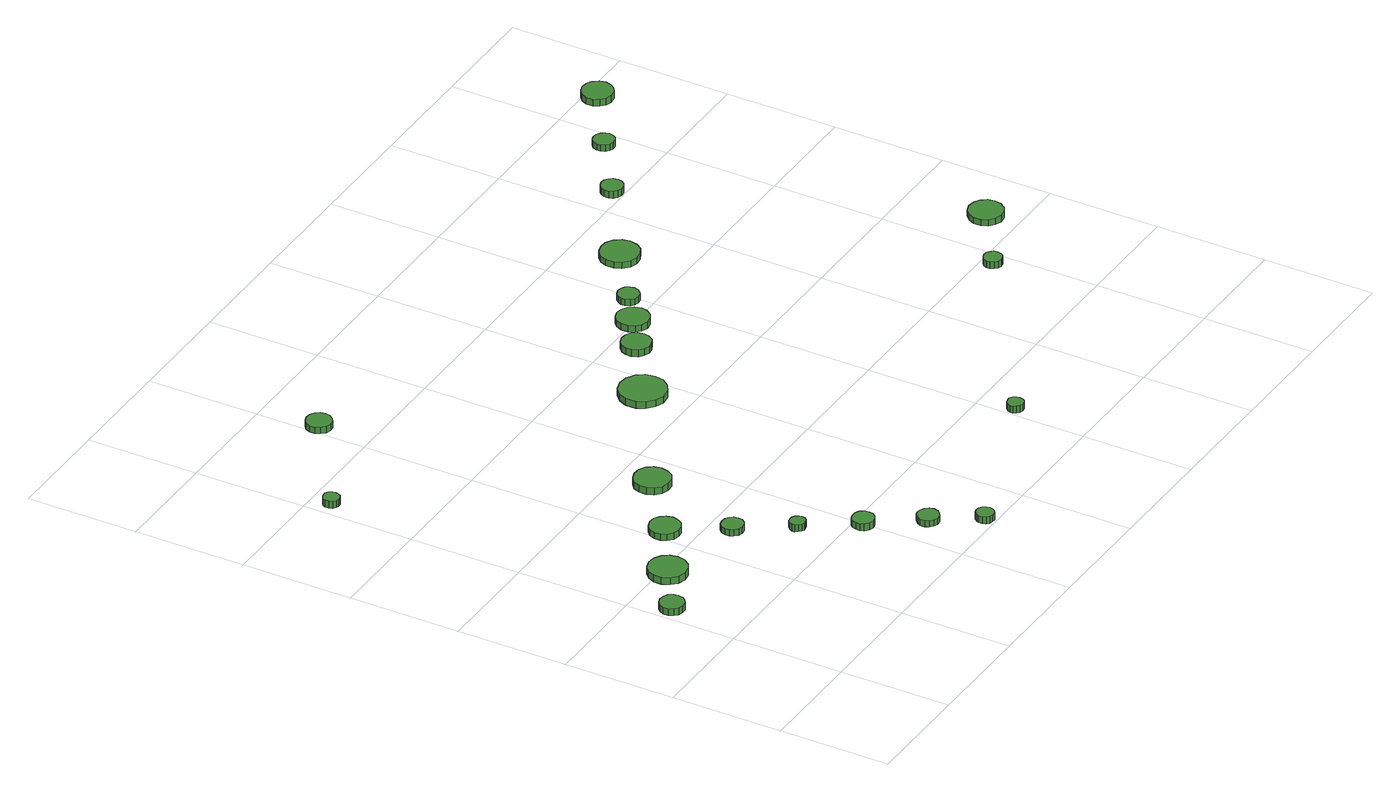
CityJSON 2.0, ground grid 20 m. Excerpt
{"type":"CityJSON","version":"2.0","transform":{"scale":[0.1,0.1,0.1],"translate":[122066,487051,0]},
"CityObjects":{
"tree1":{"type":"SolitaryVegetationObject","attributes":{"function":"something"},"geometry":[{"type":"MultiSurface","lod":"1","boundaries":[[[0,1,2,3,4,5,6,7,8,9,10,11,12,13,14]],[[15,16,17,18,19,20,21,22,23,24,25,26,27,28,29]],[[0,29,28,1]],[[1,28,27,2]],[[2,27,26,3]],[[3,26,25,4]],[[4,25,24,5]],[[5,24,23,6]],[[6,23,22,7]],[[7,22,21,8]],[[8,21,20,9]],[[9,20,19,10]],[[10,19,18,11]],[[11,18,17,12]],[[12,17,16,13]],[[13,16,15,14]],[[14,15,29,0]]]}]},
"tree2":{"type":"SolitaryVegetationObject","attributes":{"function":"something"},"geometry":[{"type":"MultiSurface","lod":"1","boundaries":[[[30,31,32,33,34,35,36,37,38,39,40,41,42,43,44]],[[45,46,47,48,49,50,51,52,53,54,55,56,57,58,59]],[[30,59,58,31]],[[31,58,57,32]],[[32,57,56,33]],[[33,56,55,34]],[[34,55,54,35]],[[35,54,53,36]],[[36,53,52,37]],[[37,52,51,38]],[[38,51,50,39]],[[39,50,49,40]],[[40,49,48,41]],[[41,48,47,42]],[[42,47,46,43]],[[43,46,45,44]],[[44,45,59,30]]]}]},
"tree3":{"type":"SolitaryVegetationObject","attributes":{"function":"something"},"geometry":[{"type":"MultiSurface","lod":"1","boundaries":[[[60,61,62,63,64,65,66,67,68,69,70,71,72,73,74]],[[75,76,77,78,79,80,81,82,83,84,85,86,87,88,89]],[[60,89,88,61]],[[61,88,87,62]],[[62,87,86,63]],[[63,86,85,64]],[[64,85,84,65]],[[65,84,83,66]],[[66,83,82,67]],[[67,82,81,68]],[[68,81,80,69]],[[69,80,79,70]],[[70,79,78,71]],[[71,78,77,72]],[[72,77,76,73]],[[73,76,75,74]],[[74,75,89,60]]]}]},
"tree4":{"type":"SolitaryVegetationObject","attributes":{"function":"something"},"geometry":[{"type":"MultiSurface","lod":"1","boundaries":[[[90,91,92,93,94,95,96,97,98,99,100,101,102,103,104]],[[105,106,107,108,109,110,111,112,113,114,115,116,117,118,119]],[[90,119,118,91]],[[91,118,117,92]],[[92,117,116,93]],[[93,116,115,94]],[[94,115,114,95]],[[95,114,113,96]],[[96,113,112,97]],[[97,112,111,98]],[[98,111,110,99]],[[99,110,109,100]],[[100,109,108,101]],[[101,108,107,102]],[[102,107,106,103]],[[103,106,105,104]],[[104,105,119,90]]]}]},
"tree5":{"type":"SolitaryVegetationObject","attributes":{"function":"something"},"geometry":[{"type":"MultiSurface","lod":"1","boundaries":[[[120,121,122,123,124,125,126,127,128,129,130,131,132,133,134]],[[135,136,137,138,139,140,141,142,143,144,145,146,147,148,149]],[[120,149,148,121]],[[121,148,147,122]],[[122,147,146,123]],[[123,146,145,124]],[[124,145,144,125]],[[125,144,143,126]],[[126,143,142,127]],[[127,142,141,128]],[[128,141,140,129]],[[129,140,139,130]],[[130,139,138,131]],[[131,138,137,132]],[[132,137,136,133]],[[133,136,135,134]],[[134,135,149,120]]]}]},
"tree6":{"type":"SolitaryVegetationObject","attributes":{"function":"something"},"geometry":[{"type":"MultiSurface","lod":"1","boundaries":[[[150,151,152,153,154,155,156,157,158,159,160,161,162,163,164]],[[165,166,167,168,169,170,171,172,173,174,175,176,177,178,179]],[[150,179,178,151]],[[151,178,177,152]],[[152,177,176,153]],[[153,176,175,154]],[[154,175,174,155]],[[155,174,173,156]],[[156,173,172,157]],[[157,172,171,158]],[[158,171,170,159]],[[159,170,169,160]],[[160,169,168,161]],[[161,168,167,162]],[[162,167,166,163]],[[163,166,165,164]],[[164,165,179,150]]]}]},
"tree7":{"type":"SolitaryVegetationObject","attributes":{"function":"something"},"geometry":[{"type":"MultiSurface","lod":"1","boundaries":[[[180,181,182,183,184,185,186,187,188,189,190,191,192,193,194]],[[195,196,197,198,199,200,201,202,203,204,205,206,207,208,209]],[[180,209,208,181]],[[181,208,207,182]],[[182,207,206,183]],[[183,206,205,184]],[[184,205,204,185]],[[185,204,203,186]],[[186,203,202,187]],[[187,202,201,188]],[[188,201,200,189]],[[189,200,199,190]],[[190,199,198,191]],[[191,198,197,192]],[[192,197,196,193]],[[193,196,195,194]],[[194,195,209,180]]]}]},
"tree8":{"type":"SolitaryVegetationObject","attributes":{"function":"something"},"geometry":[{"type":"MultiSurface","lod":"1","boundaries":[[[210,211,212,213,214,215,216,217,218,219,220,221,222,223,224]],[[225,226,227,228,229,230,231,232,233,234,235,236,237,238,239]],[[210,239,238,211]],[[211,238,237,212]],[[212,237,236,213]],[[213,236,235,214]],[[214,235,234,215]],[[215,234,233,216]],[[216,233,232,217]],[[217,232,231,218]],[[218,231,230,219]],[[219,230,229,220]],[[220,229,228,221]],[[221,228,227,222]],[[222,227,226,223]],[[223,226,225,224]],[[224,225,239,210]]]}]},
"tree9":{"type":"SolitaryVegetationObject","attributes":{"function":"something"},"geometry":[{"type":"MultiSurface","lod":"1","boundaries":[[[240,241,242,243,244,245,246,247,248,249,250,251,252,253,254]],[[255,256,257,258,259,260,261,262,263,264,265,266,267,268,269]],[[240,269,268,241]],[[241,268,267,242]],[[242,267,266,243]],[[243,266,265,244]],[[244,265,264,245]],[[245,264,263,246]],[[246,263,262,247]],[[247,262,261,248]],[[248,261,260,249]],[[249,260,259,250]],[[250,259,258,251]],[[251,258,257,252]],[[252,257,256,253]],[[253,256,255,254]],[[254,255,269,240]]]}]},
"tree10":{"type":"SolitaryVegetationObject","attributes":{"function":"something"},"geometry":[{"type":"MultiSurface","lod":"1","boundaries":[[[270,271,272,273,274,275,276,277,278,279,280,281,282,283,284]],[[285,286,287,288,289,290,291,292,293,294,295,296,297,298,299]],[[270,299,298,271]],[[271,298,297,272]],[[272,297,296,273]],[[273,296,295,274]],[[274,295,294,275]],[[275,294,293,276]],[[276,293,292,277]],[[277,292,291,278]],[[278,291,290,279]],[[279,290,289,280]],[[280,289,288,281]],[[281,288,287,282]],[[282,287,286,283]],[[283,286,285,284]],[[284,285,299,270]]]}]},
"tree11":{"type":"SolitaryVegetationObject","attributes":{"function":"something"},"geometry":[{"type":"MultiSurface","lod":"1","boundaries":[[[300,301,302,303,304,305,306,307,308,309,310,311,312,313,314]],[[315,316,317,318,319,320,321,322,323,324,325,326,327,328,329]],[[300,329,328,301]],[[301,328,327,302]],[[302,327,326,303]],[[303,326,325,304]],[[304,325,324,305]],[[305,324,323,306]],[[306,323,322,307]],[[307,322,321,308]],[[308,321,320,309]],[[309,320,319,310]],[[310,319,318,311]],[[311,318,317,312]],[[312,317,316,313]],[[313,316,315,314]],[[314,315,329,300]]]}]},
"tree12":{"type":"SolitaryVegetationObject","attributes":{"function":"something"},"geometry":[{"type":"MultiSurface","lod":"1","boundaries":[[[330,331,332,333,334,335,336,337,338,339,340,341,342,343,344]],[[345,346,347,348,349,350,351,352,353,354,355,356,357,358,359]],[[330,359,358,331]],[[331,358,357,332]],[[332,357,356,333]],[[333,356,355,334]],[[334,355,354,335]],[[335,354,353,336]],[[336,353,352,337]],[[337,352,351,338]],[[338,351,350,339]],[[339,350,349,340]],[[340,349,348,341]],[[341,348,347,342]],[[342,347,346,343]],[[343,346,345,344]],[[344,345,359,330]]]}]},
"tree13":{"type":"SolitaryVegetationObject","attributes":{"function":"something"},"geometry":[{"type":"MultiSurface","lod":"1","boundaries":[[[360,361,362,363,364,365,366,367,368,369,370,371,372,373,374]],[[375,376,377,378,379,380,381,382,383,384,385,386,387,388,389]],[[360,389,388,361]],[[361,388,387,362]],[[362,387,386,363]],[[363,386,385,364]],[[364,385,384,365]],[[365,384,383,366]],[[366,383,382,367]],[[367,382,381,368]],[[368,381,380,369]],[[369,380,379,370]],[[370,379,378,371]],[[371,378,377,372]],[[372,377,376,373]],[[373,376,375,374]],[[374,375,389,360]]]}]},
"tree14":{"type":"SolitaryVegetationObject","attributes":{"function":"something"},"geometry":[{"type":"MultiSurface","lod":"1","boundaries":[[[390,391,392,393,394,395,396,397,398,399,400,401,402,403,404]],[[405,406,407,408,409,410,411,412,413,414,415,416,417,418,419]],[[390,419,418,391]],[[391,418,417,392]],[[392,417,416,393]],[[393,416,415,394]],[[394,415,414,395]],[[395,414,413,396]],[[396,413,412,397]],[[397,412,411,398]],[[398,411,410,399]],[[399,410,409,400]],[[400,409,408,401]],[[401,408,407,402]],[[402,407,406,403]],[[403,406,405,404]],[[404,405,419,390]]]}]},
"tree15":{"type":"SolitaryVegetationObject","attributes":{"function":"something"},"geometry":[{"type":"MultiSurface","lod":"1","boundaries":[[[420,421,422,423,424,425,426,427,428,429,430,431,432,433,434]],[[435,436,437,438,439,440,441,442,443,444,445,446,447,448,449]],[[420,449,448,421]],[[421,448,447,422]],[[422,447,446,423]],[[423,446,445,424]],[[424,445,444,425]],[[425,444,443,426]],[[426,443,442,427]],[[427,442,441,428]],[[428,441,440,429]],[[429,440,439,430]],[[430,439,438,431]],[[431,438,437,432]],[[432,437,436,433]],[[433,436,435,434]],[[434,435,449,420]]]}]},
"tree16":{"type":"SolitaryVegetationObject","attributes":{"function":"something"},"geometry":[{"type":"MultiSurface","lod":"1","boundaries":[[[450,451,452,453,454,455,456,457,458,459,460,461,462,463,464]],[[465,466,467,468,469,470,471,472,473,474,475,476,477,478,479]],[[450,479,478,451]],[[451,478,477,452]],[[452,477,476,453]],[[453,476,475,454]],[[454,475,474,455]],[[455,474,473,456]],[[456,473,472,457]],[[457,472,471,458]],[[458,471,470,459]],[[459,470,469,460]],[[460,469,468,461]],[[461,468,467,462]],[[462,467,466,463]],[[463,466,465,464]],[[464,465,479,450]]]}]},
"tree17":{"type":"SolitaryVegetationObject","attributes":{"function":"something"},"geometry":[{"type":"MultiSurface","lod":"1","boundaries":[[[480,481,482,483,484,485,486,487,488,489,490,491,492,493,494]],[[495,496,497,498,499,500,501,502,503,504,505,506,507,508,509]],[[480,509,508,481]],[[481,508,507,482]],[[482,507,506,483]],[[483,506,505,484]],[[484,505,504,485]],[[485,504,503,486]],[[486,503,502,487]],[[487,502,501,488]],[[488,501,500,489]],[[489,500,499,490]],[[490,499,498,491]],[[491,498,497,492]],[[492,497,496,493]],[[493,496,495,494]],[[494,495,509,480]]]}]},
"tree18":{"type":"SolitaryVegetationObject","attributes":{"function":"something"},"geometry":[{"type":"MultiSurface","lod":"1","boundaries":[[[510,511,512,513,514,515,516,517,518,519,520,521,522,523,524]],[[525,526,527,528,529,530,531,532,533,534,535,536,537,538,539]],[[510,539,538,511]],[[511,538,537,512]],[[512,537,536,513]],[[513,536,535,514]],[[514,535,534,515]],[[515,534,533,516]],[[516,533,532,517]],[[517,532,531,518]],[[518,531,530,519]],[[519,530,529,520]],[[520,529,528,521]],[[521,528,527,522]],[[522,527,526,523]],[[523,526,525,524]],[[524,525,539,510]]]}]},
"tree19":{"type":"SolitaryVegetationObject","attributes":{"function":"something"},"geometry":[{"type":"MultiSurface","lod":"1","boundaries":[[[540,541,542,543,544,545,546,547,548,549,550,551,552,553,554]],[[555,556,557,558,559,560,561,562,563,564,565,566,567,568,569]],[[540,569,568,541]],[[541,568,567,542]],[[542,567,566,543]],[[543,566,565,544]],[[544,565,564,545]],[[545,564,563,546]],[[546,563,562,547]],[[547,562,561,548]],[[548,561,560,549]],[[549,560,559,550]],[[550,559,558,551]],[[551,558,557,552]],[[552,557,556,553]],[[553,556,555,554]],[[554,555,569,540]]]}]},
"tree20":{"type":"SolitaryVegetationObject","attributes":{"function":"something"},"geometry":[{"type":"MultiSurface","lod":"1","boundaries":[[[570,571,572,573,574,575,576,577,578,579,580,581,582,583,584]],[[585,586,587,588,589,590,591,592,593,594,595,596,597,598,599]],[[570,599,598,571]],[[571,598,597,572]],[[572,597,596,573]],[[573,596,595,574]],[[574,595,594,575]],[[575,594,593,576]],[[576,593,592,577]],[[577,592,591,578]],[[578,591,590,579]],[[579,590,589,580]],[[580,589,588,581]],[[581,588,587,582]],[[582,587,586,583]],[[583,586,585,584]],[[584,585,599,570]]]}]},
"tree21":{"type":"SolitaryVegetationObject","attributes":{"function":"something"},"geometry":[{"type":"MultiSurface","lod":"1","boundaries":[[[600,601,602,603,604,605,606,607,608,609,610,611,612,613,614]],[[615,616,617,618,619,620,621,622,623,624,625,626,627,628,629]],[[600,629,628,601]],[[601,628,627,602]],[[602,627,626,603]],[[603,626,625,604]],[[604,625,624,605]],[[605,624,623,606]],[[606,623,622,607]],[[607,622,621,608]],[[608,621,620,609]],[[609,620,619,610]],[[610,619,618,611]],[[611,618,617,612]],[[612,617,616,613]],[[613,616,615,614]],[[614,615,629,600]]]}]},
"tree22":{"type":"SolitaryVegetationObject","attributes":{"function":"something"},"geometry":[{"type":"MultiSurface","lod":"1","boundaries":[[[630,631,632,633,634,635,636,637,638,639,640,641,642,643,644]],[[645,646,647,648,649,650,651,652,653,654,655,656,657,658,659]],[[630,659,658,631]],[[631,658,657,632]],[[632,657,656,633]],[[633,656,655,634]],[[634,655,654,635]],[[635,654,653,636]],[[636,653,652,637]],[[637,652,651,638]],[[638,651,650,639]],[[639,650,649,640]],[[640,649,648,641]],[[641,648,647,642]],[[642,647,646,643]],[[643,646,645,644]],[[644,645,659,630]]]}]}
},
"vertices":[
[51,331,15],[49,339,15],[44,347,15],[36,351,15],[27,352,15],[18,349,15],[12,343,15],[8,335,15],[8,326,15],[12,318,15],[18,312,15],[27,309,15],[36,310,15],[44,315,15],[49,322,15],[49,322,2],[44,315,2],[36,310,2],[27,309,2],[18,312,2],[12,318,2],[8,326,2],[8,335,2],[12,343,2],[18,349,2],[27,352,2],[36,351,2],[44,347,2],[49,339,2],[51,331,2],
[149,387,16],[146,401,16],[138,412,16],[126,419,16],[112,421,16],[98,416,16],[88,407,16],[82,394,16],[82,380,16],[88,367,16],[98,357,16],[112,353,16],[126,355,16],[138,362,16],[146,373,16],[146,373,3],[138,362,3],[126,355,3],[112,353,3],[98,357,3],[88,367,3],[82,380,3],[82,394,3],[88,407,3],[98,416,3],[112,421,3],[126,419,3],[138,412,3],[146,401,3],[149,387,3],
[42,964,16],[41,970,16],[38,975,16],[32,978,16],[26,978,16],[21,976,16],[16,972,16],[14,967,16],[14,961,16],[16,955,16],[21,951,16],[26,949,16],[32,950,16],[38,953,16],[41,958,16],[41,958,3],[38,953,3],[32,950,3],[26,949,3],[21,951,3],[16,955,3],[14,961,3],[14,967,3],[16,972,3],[21,976,3],[26,978,3],[32,978,3],[38,975,3],[41,970,3],[42,964,3],
[247,451,16],[244,462,16],[238,471,16],[228,477,16],[217,478,16],[206,474,16],[197,467,16],[193,456,16],[193,445,16],[197,435,16],[206,427,16],[217,424,16],[228,425,16],[238,431,16],[244,440,16],[244,440,4],[238,431,4],[228,425,4],[217,424,4],[206,427,4],[197,435,4],[193,445,4],[193,456,4],[197,467,4],[206,474,4],[217,478,4],[228,477,4],[238,471,4],[244,462,4],[247,451,4],
[297,358,16],[296,366,16],[291,372,16],[284,376,16],[276,377,16],[268,375,16],[262,369,16],[259,362,16],[259,354,16],[262,347,16],[268,341,16],[276,339,16],[284,340,16],[291,344,16],[296,350,16],[296,350,4],[291,344,4],[284,340,4],[276,339,4],[268,341,4],[262,347,4],[259,354,4],[259,362,4],[262,369,4],[268,375,4],[276,377,4],[284,376,4],[291,372,4],[296,366,4],[297,358,4],
[350,270,17],[349,275,17],[345,280,17],[340,283,17],[335,283,17],[329,282,17],[325,278,17],[322,273,17],[322,267,17],[325,262,17],[329,258,17],[335,256,17],[340,257,17],[345,259,17],[349,264,17],[349,264,4],[345,259,4],[340,257,4],[335,256,4],[329,258,4],[325,262,4],[322,267,4],[322,273,4],[325,278,4],[329,282,4],[335,283,4],[340,283,4],[345,280,4],[349,275,4],[350,270,4],
[415,181,17],[414,189,17],[409,196,17],[402,200,17],[394,200,17],[386,198,17],[380,193,17],[377,185,17],[377,177,17],[380,170,17],[386,165,17],[394,162,17],[402,163,17],[409,167,17],[414,174,17],[414,174,4],[409,167,4],[402,163,4],[394,162,4],[386,165,4],[380,170,4],[377,177,4],[377,185,4],[380,193,4],[386,198,4],[394,200,4],[402,200,4],[409,196,4],[414,189,4],[415,181,4],
[475,94,17],[473,102,17],[468,108,17],[461,112,17],[453,113,17],[446,111,17],[440,105,17],[437,98,17],[437,90,17],[440,83,17],[446,78,17],[453,75,17],[461,76,17],[468,80,17],[473,86,17],[473,86,5],[468,80,5],[461,76,5],[453,75,5],[446,78,5],[440,83,5],[437,90,5],[437,98,5],[440,105,5],[446,111,5],[453,113,5],[461,112,5],[468,108,5],[473,102,5],[475,94,5],
[358,535,21],[355,548,21],[348,558,21],[336,565,21],[323,566,21],[310,562,21],[300,553,21],[295,541,21],[295,528,21],[300,516,21],[310,507,21],[323,503,21],[336,504,21],[348,511,21],[355,522,21],[355,522,8],[348,511,8],[336,504,8],[323,503,8],[310,507,8],[300,516,8],[295,528,8],[295,541,8],[300,553,8],[310,562,8],[323,566,8],[336,565,8],[348,558,8],[355,548,8],[358,535,8],
[523,17,17],[521,23,17],[518,29,17],[512,32,17],[506,33,17],[499,31,17],[495,26,17],[492,20,17],[492,14,17],[495,8,17],[499,4,17],[506,2,17],[512,2,17],[518,6,17],[521,11,17],[521,11,4],[518,6,4],[512,2,4],[506,2,4],[499,4,4],[495,8,4],[492,14,4],[492,20,4],[495,26,4],[499,31,4],[506,33,4],[512,32,4],[518,29,4],[521,23,4],[523,17,4],
[236,1092,17],[235,1101,17],[229,1108,17],[221,1113,17],[212,1114,17],[203,1111,17],[196,1105,17],[192,1096,17],[192,1087,17],[196,1079,17],[203,1072,17],[212,1069,17],[221,1070,17],[229,1075,17],[235,1083,17],[235,1083,5],[229,1075,5],[221,1070,5],[212,1069,5],[203,1072,5],[196,1079,5],[192,1087,5],[192,1096,5],[196,1105,5],[203,1111,5],[212,1114,5],[221,1113,5],[229,1108,5],[235,1101,5],[236,1092,5],
[596,681,16],[593,698,16],[583,711,16],[568,720,16],[551,722,16],[535,717,16],[522,705,16],[515,690,16],[515,672,16],[522,657,16],[535,646,16],[551,640,16],[568,642,16],[583,651,16],[593,664,16],[593,664,3],[583,651,3],[568,642,3],[551,640,3],[535,646,3],[522,657,3],[515,672,3],[515,690,3],[522,705,3],[535,717,3],[551,722,3],[568,720,3],[583,711,3],[593,698,3],[596,681,3],
[827,133,19],[826,139,19],[823,144,19],[818,147,19],[812,147,19],[806,145,19],[802,141,19],[799,136,19],[799,130,19],[802,125,19],[806,121,19],[812,119,19],[818,119,19],[823,122,19],[826,127,19],[826,127,6],[823,122,6],[818,119,6],[812,119,6],[806,121,6],[802,125,6],[799,130,6],[799,136,6],[802,141,6],[806,145,6],[812,147,6],[818,147,6],[823,144,6],[826,139,6],[827,133,6],
[698,759,15],[696,770,15],[690,779,15],[680,784,15],[670,785,15],[659,782,15],[651,774,15],[647,765,15],[647,754,15],[651,744,15],[659,737,15],[670,733,15],[680,735,15],[690,740,15],[696,749,15],[696,749,2],[690,740,2],[680,735,2],[670,733,2],[659,737,2],[651,744,2],[647,754,2],[647,765,2],[651,774,2],[659,782,2],[670,785,2],[680,784,2],[690,779,2],[696,770,2],[698,759,2],
[763,800,15],[760,812,15],[753,821,15],[743,827,15],[731,829,15],[719,825,15],[711,817,15],[706,806,15],[706,794,15],[711,783,15],[719,775,15],[731,771,15],[743,773,15],[753,779,15],[760,788,15],[760,788,3],[753,779,3],[743,773,3],[731,771,3],[719,775,3],[711,783,3],[706,794,3],[706,806,3],[711,817,3],[719,825,3],[731,829,3],[743,827,3],[753,821,3],[760,812,3],[763,800,3],
[809,840,15],[807,847,15],[803,854,15],[796,858,15],[788,859,15],[780,856,15],[775,851,15],[771,844,15],[771,836,15],[775,828,15],[780,823,15],[788,821,15],[796,822,15],[803,826,15],[807,832,15],[807,832,3],[803,826,3],[796,822,3],[788,821,3],[780,823,3],[775,828,3],[771,836,3],[771,844,3],[775,851,3],[780,856,3],[788,859,3],[796,858,3],[803,854,3],[807,847,3],[809,840,3],
[926,914,15],[923,927,15],[915,939,15],[902,946,15],[888,947,15],[875,943,15],[864,933,15],[859,921,15],[859,906,15],[864,894,15],[875,884,15],[888,880,15],[902,881,15],[915,888,15],[923,900,15],[923,900,3],[915,888,3],[902,881,3],[888,880,3],[875,884,3],[864,894,3],[859,906,3],[859,921,3],[864,933,3],[875,943,3],[888,947,3],[902,946,3],[915,939,3],[923,927,3],[926,914,3],
[1185,375,19],[1184,382,19],[1180,387,19],[1174,391,19],[1167,391,19],[1161,389,19],[1156,385,19],[1153,379,19],[1153,372,19],[1156,366,19],[1161,361,19],[1167,359,19],[1174,360,19],[1180,363,19],[1184,369,19],[1184,369,6],[1180,363,6],[1174,360,6],[1167,359,6],[1161,361,6],[1156,366,6],[1153,372,6],[1153,379,6],[1156,385,6],[1161,389,6],[1167,391,6],[1174,391,6],[1180,387,6],[1184,382,6],[1185,375,6],
[1075,1020,15],[1074,1028,15],[1069,1035,15],[1062,1039,15],[1054,1040,15],[1046,1037,15],[1040,1032,15],[1037,1024,15],[1037,1016,15],[1040,1009,15],[1046,1004,15],[1054,1001,15],[1062,1002,15],[1069,1006,15],[1074,1013,15],[1074,1013,2],[1069,1006,2],[1062,1002,2],[1054,1001,2],[1046,1004,2],[1040,1009,2],[1037,1016,2],[1037,1024,2],[1040,1032,2],[1046,1037,2],[1054,1040,2],[1062,1039,2],[1069,1035,2],[1074,1028,2],[1075,1020,2],
[1317,455,17],[1315,467,17],[1307,477,17],[1297,483,17],[1284,485,17],[1272,481,17],[1263,472,17],[1258,461,17],[1258,448,17],[1263,437,17],[1272,429,17],[1284,425,17],[1297,426,17],[1307,432,17],[1315,443,17],[1315,443,5],[1307,432,5],[1297,426,5],[1284,425,5],[1272,429,5],[1263,437,5],[1258,448,5],[1258,461,5],[1263,472,5],[1272,481,5],[1284,485,5],[1297,483,5],[1307,477,5],[1315,467,5],[1317,455,5],
[1187,1099,15],[1185,1106,15],[1181,1112,15],[1174,1116,15],[1166,1117,15],[1159,1115,15],[1153,1110,15],[1150,1102,15],[1150,1095,15],[1153,1088,15],[1159,1083,15],[1166,1080,15],[1174,1081,15],[1181,1085,15],[1185,1091,15],[1185,1091,3],[1181,1085,3],[1174,1081,3],[1166,1080,3],[1159,1083,3],[1153,1088,3],[1150,1095,3],[1150,1102,3],[1153,1110,3],[1159,1115,3],[1166,1117,3],[1174,1116,3],[1181,1112,3],[1185,1106,3],[1187,1099,3],
[1318,1179,14],[1315,1190,14],[1308,1200,14],[1299,1205,14],[1287,1206,14],[1276,1203,14],[1268,1195,14],[1263,1185,14],[1263,1173,14],[1268,1163,14],[1276,1155,14],[1287,1152,14],[1299,1153,14],[1308,1159,14],[1315,1168,14],[1315,1168,1],[1308,1159,1],[1299,1153,1],[1287,1152,1],[1276,1155,1],[1268,1163,1],[1263,1173,1],[1263,1185,1],[1268,1195,1],[1276,1203,1],[1287,1206,1],[1299,1205,1],[1308,1200,1],[1315,1190,1],[1318,1179,1]
]}
